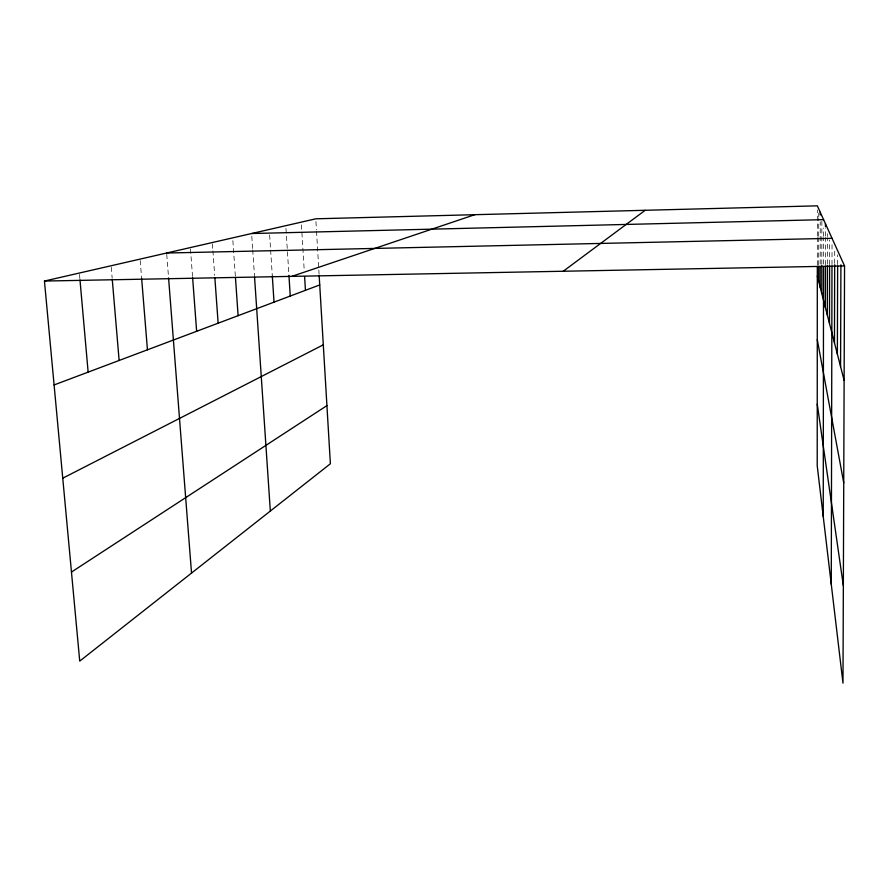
<?xml version="1.0" encoding="UTF-8"?>
<svg xmlns="http://www.w3.org/2000/svg" width="889" height="889" viewBox="0 0 889 889"><rect width="100%" height="100%" fill="white"/><g stroke="black" fill="none" stroke-linecap="round" stroke-linejoin="round"><path stroke-width="0.67" stroke-dasharray="4.45 3.33" d="M817.313 265.066L817.324 237.519M817.324 236.141L817.335 209.971M818.713 265.078L818.725 237.696M818.725 236.33L818.736 218.527M818.736 217.16L818.747 213.049M820.203 264.111L820.236 221.817M821.814 264.377L821.858 221.372M823.536 264.077L823.57 237.696M823.57 236.307L823.581 227.984M825.403 264.878L825.437 237.474M825.448 236.107L825.459 227.884M827.415 264.077L827.459 237.885M827.47 236.507L827.47 233.751M829.604 264.578L829.659 239.919M831.993 264.666L832.037 243.864M834.682 263.422L834.715 249.72M837.638 264.533L837.66 254.887M79.499 274.412L79.866 278.546M111.225 267.133L112.158 278.113M140.195 260.488L141.64 278.346M166.743 254.398L168.465 276.501M190.468 248.953L192.524 276.401M212.415 243.908L212.804 249.376M212.904 250.742L214.682 275.346M232.862 240.608L235.341 276.09M251.798 236.263L252.632 248.553M252.72 249.92L254.476 275.89M269.634 234.963L270.534 248.676M270.623 250.042L272.323 276.101M285.969 228.451L288.847 273.968M301.427 224.873L304.194 269.867M315.951 221.561L316.44 229.829M316.517 231.207L319.062 273.923"/><path stroke-width="1.33" d="M817.313 266.444L817.213 465.714L842.983 683.163L844.55 265.933L817.335 205.837L315.784 218.805L44.45 281.046L79.732 661.105L330.386 463.769L319.151 275.301M818.702 281.513L818.702 266.444M820.191 287.303L820.203 266.833M820.247 214.994L820.247 212.26M821.78 293.503L821.814 265.767M823.236 516.476L823.536 266.856M825.336 307.338L825.403 266.244M825.459 226.517L825.459 223.772M827.337 315.095L827.415 265.455M829.493 323.485L829.604 265.944M831.271 584.34L831.982 266.055M834.471 342.865L834.671 264.789M837.371 354.144L837.638 265.911M840.572 366.579L840.916 264.822M563.237 271.245L645.181 210.293M71.464 572.06L326.919 405.617M62.752 478.193L323.296 344.821M54.096 384.948L319.729 284.947M291.759 276.379L474.782 214.694M251.62 233.529L823.592 219.65M166.632 253.021L832.048 238.319M44.45 281.046L844.55 265.933M817.302 276.09L844.117 380.381M817.28 339.642L843.739 482.838M817.247 404.106L843.35 585.751M79.988 279.924L88.144 372.135M112.27 279.479L119.126 360.467M141.64 278.346L147.441 349.81M168.566 277.879L191.535 573.083M192.624 277.768L196.636 331.286M214.882 278.079L218.138 323.185M235.441 277.457L238.108 315.673M254.565 277.246L270.334 511.042M272.323 276.101L274.023 302.149M288.936 275.346L290.247 296.048M304.605 276.679L305.449 290.314"/></g></svg>
